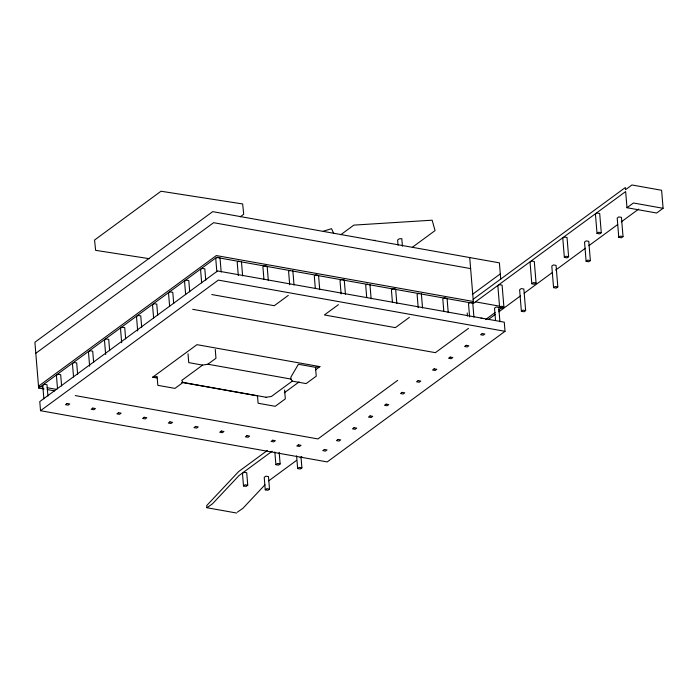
<?xml version="1.0" encoding="UTF-8"?>
<svg xmlns="http://www.w3.org/2000/svg" width="698" height="698" viewBox="0 0 698 698"><rect width="100%" height="100%" fill="white"/><g stroke="black" fill="none" stroke-linecap="round" stroke-linejoin="round"><path stroke-width="1.05" d="M265.004 484.787L242.939 508.284L237.381 512.166M35.807 353.284L213.614 222.688L470.627 268.599M240.208 216.825L243.707 214.26L242.66 203.956L160.994 191.235L94.57 240.025L95.617 250.338L149.346 258.696M38.512 386.169L216.319 255.564L473.331 301.475M500.745 279.331L499.393 262.858L212.707 211.642L34.9 342.247L38.66 388.036L216.467 257.431L473.48 303.342L625.652 191.566L626.987 207.725L656.661 213.03L663.1 208.301L661.617 190.275L631.943 184.97L625.504 189.699L625.321 187.535L473.148 299.311M238.803 261.052L237.198 262.239L238.297 275.57M40.528 410.703L218.334 280.107L505.02 331.314L504.27 322.171L217.584 270.955L39.777 401.559L40.528 410.703L327.222 461.919L505.02 331.314M290.211 270.239L288.597 271.417L289.696 284.758M340.746 234.746L353.851 225.114L432.141 220.193L435.055 230.593L412.335 247.284M156.971 377.95L152.696 377.182L196.967 344.664L319.92 366.625L315.583 369.818M288.291 295.402L274.262 305.707L211.764 294.539M319.92 366.625L315.513 367.323L298.395 364.26L290.857 377.182L291.014 379.066L207.856 364.225L202.595 365.106L181.785 380.384L183.085 382.487M207.856 364.225L215.97 358.266L215.246 349.419M341.61 279.418L340.005 280.596L341.095 293.937M338.425 304.66L324.396 314.955L395.373 327.641L409.403 317.337M367.314 284.007L365.7 285.194L366.712 297.505M315.513 367.323L316.246 376.17L306.134 383.595L292.288 381.117L271.435 396.438L266.034 397.302M418.713 293.195L417.107 294.373L418.198 307.713M284.33 392.773L299.084 381.928M472.276 294.486L500.3 273.895M267.447 450.402L238.672 471.534L206.721 505.561L206.896 507.725L236.57 513.03M470.112 302.374L468.506 303.551L469.606 316.892M272.141 451.231L239.004 475.565L212.454 503.834L206.896 507.725M243.497 485.939L245.111 484.761L247.746 485.232L246.726 472.747L244.082 472.267L242.476 473.453L243.497 485.939L246.141 486.41L247.746 485.232M274.838 451.929L275.885 464.676L277.499 463.489L280.134 463.961L279.174 452.287M626.987 207.725L633.426 202.996L663.1 208.301M280.134 463.961L278.528 465.147L275.885 464.676M564.359 257.422L565.965 256.245L568.608 256.716L567.029 237.477L564.385 237.006L562.78 238.184L564.359 257.422L567.003 257.894L568.608 256.716M597.026 233.429L598.631 232.251L601.275 232.722L599.695 213.483L597.052 213.012L595.438 214.19L597.026 233.429L599.661 233.9L601.275 232.722M397.686 380.358L317.939 438.937L75.262 395.583M468.489 328.357L435.386 352.665L192.709 309.319M499.628 307.417L501.243 306.23L503.877 306.701L502.106 285.159L499.471 284.688L497.857 285.866L499.628 307.417L502.272 307.888L503.877 306.701M531.824 283.772L533.429 282.585L536.073 283.056L534.302 261.514L531.658 261.043L530.052 262.221L531.824 283.772L534.459 284.243L536.073 283.056M485.485 319.64L495.126 312.564M498.625 309.991L503.005 306.78M268.686 480.87L296.58 460.375M300.07 457.818L301.815 456.536M488.268 319.579L495.275 314.432M498.782 311.858L520.647 295.795M524.146 293.23L552.135 272.674M555.634 270.1L585.369 248.261M588.868 245.687L617.73 224.494M621.229 221.92L638.714 209.077M265.257 489.83L266.863 488.644L269.507 489.115L268.477 476.629L265.842 476.158L264.228 477.336L265.257 489.83L267.892 490.301L269.507 489.115M296.598 455.82L297.645 468.559L299.25 467.381L301.894 467.852L301.021 457.234M301.894 467.852L300.28 469.03L297.645 468.559M586.119 261.305L587.725 260.127L590.368 260.598L588.78 241.36L586.145 240.889L584.531 242.075L586.119 261.305L588.754 261.785L590.368 260.598M618.777 237.32L620.391 236.133L623.026 236.605L621.447 217.366L618.803 216.895L617.198 218.081L618.777 237.32L621.421 237.791L623.026 236.605M521.389 311.299L522.994 310.121L525.638 310.593L523.866 289.042L521.223 288.571L519.617 289.757L521.389 311.299L524.024 311.77L525.638 310.593M553.575 287.655L555.189 286.477L557.824 286.948L556.053 265.397L553.418 264.926L551.804 266.113L553.575 287.655L556.219 288.126L557.824 286.948M323.253 231.247L331.533 228.682L333.819 233.612M152.696 377.182L157.102 376.492L157.827 385.34L174.945 388.393L183.059 382.434L266.208 397.284M373.596 240.444L375.323 240.339M475.451 301.859L499.829 306.213M219.102 257.536L217.348 257.222L215.734 258.4L216.834 271.74M266.27 265.955L264.507 265.641L262.902 266.828L263.914 279.139M317.669 275.143L315.906 274.829L314.301 276.007L315.313 288.318M342.491 279.575L344.254 279.889L345.431 294.251M446.179 298.098L444.417 297.784L442.802 298.962L443.815 311.273M470.993 302.531L472.755 302.845L473.933 317.206M480.948 318.157L483.583 318.628M202.595 365.106L188.739 362.628L188.015 353.781M181.559 382.338L257.475 395.897M39.577 386.36L42.787 386.928M47.071 387.695L56.695 389.414M38.66 388.036L44.018 388.987M47.228 389.563L54.732 390.906M290.874 379.049L292.288 381.117M502.979 306.474L503.162 308.647M499.934 321.848L498.756 307.486L496.112 307.015L494.507 308.202L495.519 320.513M469.719 257.553L473.48 303.342M467.224 312.966L467.477 316.046M447.052 298.255L448.238 312.617M421.356 293.666L422.534 308.027M402.432 246.228L401.812 238.672L399.221 238.829L397.616 240.016L398.043 245.19M396.83 303.438L395.653 289.068L393.009 288.597L391.404 289.783L392.416 302.094M369.949 284.479L371.135 298.84M318.55 275.3L319.728 289.661M292.846 270.711L294.033 285.072M284.601 390.025L285.325 398.872L275.221 406.297L258.103 403.243L257.457 395.373M267.151 266.113L268.329 280.483M241.447 261.523L242.625 275.893M219.983 257.693L221.17 272.054M205.744 280.125L204.819 268.835L202.176 268.364L200.57 269.55L201.661 282.882M189.725 291.886L188.8 280.596L186.157 280.125L184.551 281.311L185.651 294.643M173.715 303.647L172.781 292.366L170.146 291.895L168.532 293.073L169.631 306.413M157.696 315.409L156.771 304.127L154.127 303.656L152.522 304.834L153.621 318.175M141.685 327.179L140.752 315.889L138.117 315.417L136.503 316.595L137.689 330.965M125.666 338.94L124.741 327.65L122.098 327.179L120.492 328.365L121.67 342.727M109.656 350.701L108.722 339.42L106.087 338.94L104.473 340.127L105.651 354.488M93.637 362.463L92.712 351.181L90.068 350.71L88.463 351.888L89.641 366.258M77.618 374.233L76.693 362.943L74.049 362.471L72.444 363.649L73.543 376.99M61.607 385.994L60.682 374.704L58.039 374.233L56.425 375.419L57.524 388.751M47.935 396.028L47.01 384.746L44.367 384.275L42.761 385.453L43.861 398.794M67.095 403.496L65.49 404.683L68.125 405.154L69.739 403.968L67.095 403.496M92.799 408.086L91.185 409.272L93.829 409.743L95.434 408.557L92.799 408.086M118.494 412.675L116.889 413.862L119.533 414.333L121.138 413.146L118.494 412.675M144.198 417.273L142.593 418.451L145.228 418.922L146.842 417.744L144.198 417.273M169.902 421.862L168.288 423.04L170.931 423.512L172.537 422.334L169.902 421.862M195.597 426.452L193.992 427.63L196.635 428.101L198.241 426.923L195.597 426.452M221.301 431.041L219.696 432.228L222.33 432.699L223.945 431.512L221.301 431.041M247.005 435.631L245.391 436.817L248.034 437.288L249.64 436.102L247.005 435.631M272.709 440.22L271.094 441.406L273.738 441.878L275.344 440.7L272.709 440.22M298.404 444.818L296.798 445.996L299.433 446.467L301.047 445.289L298.404 444.818M324.404 449.46L322.799 450.638L325.434 451.109L327.048 449.931L324.404 449.46M338.068 439.417L336.462 440.604L339.106 441.075L340.711 439.888L338.068 439.417M354.087 427.656L352.481 428.842L355.116 429.314L356.73 428.127L354.087 427.656M370.106 415.895L368.492 417.072L371.135 417.544L372.741 416.366L370.106 415.895M386.116 404.133L384.511 405.311L387.146 405.782L388.76 404.604L386.116 404.133M402.135 392.363L400.521 393.55L403.165 394.021L404.77 392.834L402.135 392.363M418.146 380.602L416.54 381.789L419.175 382.26L420.789 381.073L418.146 380.602M434.165 368.841L432.551 370.019L435.194 370.49L436.8 369.312L434.165 368.841M450.175 357.079L448.57 358.257L451.213 358.728L452.819 357.551L450.175 357.079M466.194 345.309L464.58 346.496L467.224 346.967L468.838 345.78L466.194 345.309M482.213 333.548L480.599 334.735L483.243 335.206L484.848 334.019L482.213 333.548"/></g></svg>
